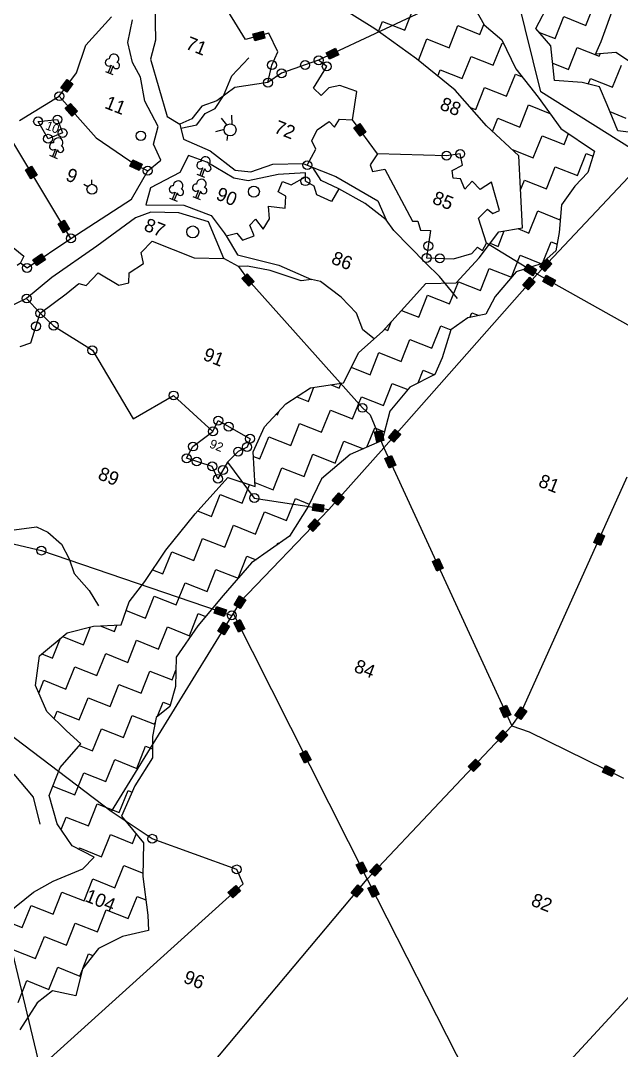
# Model space of a CAD drawing. Header units: metres. Extents: x 314619 to 317984, y 1901318 to 1905653.
# Drawn here: x 315571 to 316425, y 1902082 to 1903546 of the extents above; entities that cross this region are included whole.
import ezdxf

# ---------------------------------------------------------------- set-up
doc = ezdxf.new("R2010")
doc.units = ezdxf.units.M
doc.header["$MEASUREMENT"] = 0
for name, color, linetype in [('LINE_WATER', 4, 'Continuous'), ('POLY_HATCH', 12, 'Continuous'), ('POLY_PARCEL', 6, 'Continuous'), ('POLY_WATER', 4, 'Continuous'), ('SYM_WELL', 1, 'Continuous'), ('TEXT_MAPOUT', 7, 'Continuous'), ('TEXT_PARCEL', 7, 'Continuous'), ('V_BOUND_LINE', 7, 'Continuous')]:
    doc.layers.add(name, color=color, linetype=linetype)
doc.styles.get("Standard").update_dxf_attribs({"font": 'arial.ttf'})
doc.styles.add('TEXT_MAP', font='')
doc.styles.get('TEXT_MAP').set_extended_font_data('Kruti Dev 050')

msp = doc.modelspace()

# ---------------------------------------------------------------- hatches: boundary and pattern name
for points in [[(315918.6, 1903521.4), (315915.9, 1903531.3), (315901.6, 1903527.4), (315904.3, 1903517.5)], [(316023.5, 1903497.6), (316019.1, 1903506.9), (316005.7, 1903500.6), (316010.1, 1903491.3)], [(315628.7, 1903450.6), (315636.9, 1903444.6), (315645.7, 1903456.5), (315637.4, 1903462.6)], [(315644.4, 1903410.6), (315652.1, 1903417.4), (315642.3, 1903428.5), (315634.6, 1903421.7)], [(316053.8, 1903381.8), (316062, 1903387.8), (316053.3, 1903399.8), (316045, 1903393.7)], [(315739.9, 1903332.9), (315744.3, 1903342.2), (315730.9, 1903348.5), (315726.5, 1903339.3)], [(315585.9, 1903321.2), (315594.7, 1903326.5), (315587, 1903339.2), (315578.2, 1903334)], [(315632.1, 1903244.3), (315640.9, 1903249.6), (315633.3, 1903262.3), (315624.5, 1903257.1)], [(315606.6, 1903206), (315600.9, 1903214.6), (315588.6, 1903206.3), (315594.3, 1903197.8)], [(316299.3, 1903183.5), (316304.7, 1903192.2), (316292, 1903199.9), (316286.7, 1903191.2)], [(316308.9, 1903196.5), (316316.4, 1903189.5), (316326.5, 1903200.3), (316319, 1903207.3)], [(315895.5, 1903168.5), (315903.2, 1903175.2), (315893.4, 1903186.4), (315885.7, 1903179.6)], [(316326.4, 1903168.1), (316331.4, 1903177), (316318.5, 1903184.3), (316313.5, 1903175.3)], [(316302.7, 1903174.4), (316295, 1903181.2), (316285.2, 1903170.1), (316292.9, 1903163.3)], [(316094, 1902953.5), (316101.7, 1902946.7), (316111.5, 1902957.8), (316103.8, 1902964.6)], [(316077.4, 1902946.9), (316087.5, 1902949.1), (316084.2, 1902963.6), (316074.2, 1902961.3)], [(316095.3, 1902910), (316104.6, 1902914.3), (316098.4, 1902927.8), (316089.1, 1902923.5)], [(316013.9, 1902863.8), (316021.6, 1902857), (316031.4, 1902868), (316023.8, 1902874.9)], [(316000.7, 1902847.4), (316002.2, 1902857.5), (315987.6, 1902859.8), (315986, 1902849.6)], [(315997, 1902830.7), (315989.6, 1902837.8), (315979.4, 1902827.1), (315986.8, 1902820)], [(316386, 1902804.3), (316395.4, 1902800.1), (316401.4, 1902813.6), (316392.1, 1902817.8)], [(316162.7, 1902763.4), (316172, 1902767.7), (316165.8, 1902781.2), (316156.5, 1902776.9)], [(315874.8, 1902715.5), (315883.5, 1902710.2), (315891.3, 1902722.8), (315882.6, 1902728.2)], [(315860.5, 1902698.8), (315863.8, 1902708.5), (315849.8, 1902713.2), (315846.5, 1902703.5)], [(315868.2, 1902685.3), (315859.5, 1902690.7), (315851.7, 1902678.1), (315860.4, 1902672.7)], [(315881, 1902676.6), (315890.1, 1902681.2), (315883.4, 1902694.5), (315874.3, 1902689.9)], [(316258.6, 1902554.9), (316267.9, 1902559.2), (316261.7, 1902572.7), (316252.4, 1902568.4)], [(316273.8, 1902558.3), (316282.1, 1902552.3), (316290.8, 1902564.4), (316282.4, 1902570.4)], [(316264, 1902530.3), (316256.6, 1902537.4), (316246.4, 1902526.6), (316253.9, 1902519.5)], [(315975, 1902490.5), (315984.1, 1902495.2), (315977.4, 1902508.4), (315968.3, 1902503.8)], [(316207.6, 1902485.4), (316215, 1902478.3), (316225.2, 1902489.1), (316217.7, 1902496.2)], [(316411.6, 1902471.2), (316416, 1902480.5), (316402.6, 1902486.8), (316398.2, 1902477.5)], [(316054.8, 1902332.4), (316064, 1902337), (316057.3, 1902350.2), (316048.2, 1902345.6)], [(316067.2, 1902336.5), (316074.7, 1902329.5), (316084.9, 1902340.2), (316077.4, 1902347.3)], [(315883.9, 1902308.6), (315877, 1902316.2), (315866, 1902306.3), (315872.9, 1902298.7)], [(316058.4, 1902310.9), (316050.5, 1902317.5), (316041, 1902306.2), (316048.9, 1902299.6)], [(316074.1, 1902317.1), (316064.9, 1902312.5), (316071.6, 1902299.3), (316080.8, 1902303.9)]]:
    msp.add_hatch(color=256).paths.add_polyline_path(points)

# ---------------------------------------------------------------- linework, layer by layer
for p, q in [((315901.6, 1903527.4), (315915.9, 1903531.3)), ((315904.3, 1903517.5), (315901.6, 1903527.4)), ((315918.6, 1903521.4), (315904.3, 1903517.5)), ((315915.9, 1903531.3), (315918.6, 1903521.4)), ((316005.7, 1903500.6), (316019.1, 1903506.9)), ((316019.1, 1903506.9), (316023.5, 1903497.6)), ((316010.1, 1903491.3), (316005.7, 1903500.6)), ((316023.5, 1903497.6), (316010.1, 1903491.3)), ((315700, 1903482.8), (315695.8, 1903472.3)), ((315702.8, 1903481.7), (315698.6, 1903471.1)), ((315628.7, 1903450.6), (315637.4, 1903462.6)), ((315637.4, 1903462.6), (315645.7, 1903456.5)), ((315691.8, 1903473.8), (315702.5, 1903469.6)), ((315636.9, 1903444.6), (315628.7, 1903450.6)), ((315645.7, 1903456.5), (315636.9, 1903444.6)), ((315634.6, 1903421.7), (315642.3, 1903428.5)), ((315644.4, 1903410.6), (315634.6, 1903421.7)), ((315642.3, 1903428.5), (315652.1, 1903417.4)), ((315652.1, 1903417.4), (315644.4, 1903410.6)), ((316045, 1903393.7), (316053.3, 1903399.8)), ((316053.8, 1903381.8), (316045, 1903393.7)), ((316053.3, 1903399.8), (316062, 1903387.8)), ((316062, 1903387.8), (316053.8, 1903381.8)), ((315620.7, 1903363.6), (315616.5, 1903353.1)), ((315623.5, 1903362.5), (315619.3, 1903352)), ((315612.5, 1903354.7), (315623.3, 1903350.4)), ((315726.5, 1903339.3), (315730.9, 1903348.5)), ((315730.9, 1903348.5), (315744.3, 1903342.2)), ((315578.2, 1903334), (315587, 1903339.2)), ((315585.9, 1903321.2), (315578.2, 1903334)), ((315587, 1903339.2), (315594.7, 1903326.5)), ((315739.9, 1903332.9), (315726.5, 1903339.3)), ((315744.3, 1903342.2), (315739.9, 1903332.9)), ((315830, 1903336.7), (315825.9, 1903326.2)), ((315832.9, 1903335.6), (315828.7, 1903325.1)), ((315594.7, 1903326.5), (315585.9, 1903321.2)), ((315672, 1903319.9), (315672.3, 1903313.4)), ((315821.9, 1903327.8), (315832.6, 1903323.5)), ((315661.3, 1903313.6), (315666.7, 1903310.2)), ((315791, 1903302.5), (315786.8, 1903292)), ((315793.8, 1903301.5), (315789.6, 1903290.9)), ((315824, 1903304.9), (315819.8, 1903294.4)), ((315826.8, 1903303.8), (315822.6, 1903293.3)), ((315782.9, 1903293.6), (315793.6, 1903289.3)), ((315815.9, 1903295.9), (315826.6, 1903291.7)), ((315624.5, 1903257.1), (315633.3, 1903262.3)), ((315633.3, 1903262.3), (315640.9, 1903249.6)), ((315632.1, 1903244.3), (315624.5, 1903257.1)), ((315640.9, 1903249.6), (315632.1, 1903244.3)), ((315588.6, 1903206.3), (315600.9, 1903214.6)), ((315600.9, 1903214.6), (315606.6, 1903206)), ((315594.3, 1903197.8), (315588.6, 1903206.3)), ((315606.6, 1903206), (315594.3, 1903197.8)), ((316286.7, 1903191.2), (316292, 1903199.9)), ((316292, 1903199.9), (316304.7, 1903192.2)), ((316308.9, 1903196.5), (316319, 1903207.3)), ((316326.5, 1903200.3), (316316.4, 1903189.5)), ((316319, 1903207.3), (316326.5, 1903200.3)), ((315885.7, 1903179.6), (315893.4, 1903186.4)), ((315893.4, 1903186.4), (315903.2, 1903175.2)), ((316299.3, 1903183.5), (316286.7, 1903191.2)), ((316304.7, 1903192.2), (316299.3, 1903183.5)), ((316316.4, 1903189.5), (316308.9, 1903196.5)), ((316313.5, 1903175.3), (316318.5, 1903184.3)), ((316318.5, 1903184.3), (316331.4, 1903177)), ((315895.5, 1903168.5), (315885.7, 1903179.6)), ((315903.2, 1903175.2), (315895.5, 1903168.5)), ((316285.2, 1903170.1), (316295, 1903181.2)), ((316292.9, 1903163.3), (316285.2, 1903170.1)), ((316302.7, 1903174.4), (316292.9, 1903163.3)), ((316295, 1903181.2), (316302.7, 1903174.4)), ((316326.4, 1903168.1), (316313.5, 1903175.3)), ((316331.4, 1903177), (316326.4, 1903168.1)), ((316094, 1902953.5), (316103.8, 1902964.6)), ((316103.8, 1902964.6), (316111.5, 1902957.8)), ((316074.2, 1902961.3), (316084.2, 1902963.6)), ((316077.4, 1902946.9), (316074.2, 1902961.3)), ((316084.2, 1902963.6), (316087.5, 1902949.1)), ((316101.7, 1902946.7), (316094, 1902953.5)), ((316111.5, 1902957.8), (316101.7, 1902946.7)), ((316087.5, 1902949.1), (316077.4, 1902946.9)), ((316089.1, 1902923.5), (316098.4, 1902927.8)), ((316095.3, 1902910), (316089.1, 1902923.5)), ((316098.4, 1902927.8), (316104.6, 1902914.3)), ((316104.6, 1902914.3), (316095.3, 1902910)), ((316013.9, 1902863.8), (316023.8, 1902874.9)), ((316021.6, 1902857), (316013.9, 1902863.8)), ((316031.4, 1902868), (316021.6, 1902857)), ((316023.8, 1902874.9), (316031.4, 1902868)), ((315986, 1902849.6), (315987.6, 1902859.8)), ((316000.7, 1902847.4), (315986, 1902849.6)), ((315987.6, 1902859.8), (316002.2, 1902857.5)), ((316002.2, 1902857.5), (316000.7, 1902847.4)), ((315979.4, 1902827.1), (315989.6, 1902837.8)), ((315989.6, 1902837.8), (315997, 1902830.7)), ((315986.8, 1902820), (315979.4, 1902827.1)), ((315997, 1902830.7), (315986.8, 1902820)), ((316386, 1902804.3), (316392.1, 1902817.8)), ((316395.4, 1902800.1), (316386, 1902804.3)), ((316392.1, 1902817.8), (316401.4, 1902813.6)), ((316401.4, 1902813.6), (316395.4, 1902800.1)), ((316156.5, 1902776.9), (316165.8, 1902781.2)), ((316162.7, 1902763.4), (316156.5, 1902776.9)), ((316165.8, 1902781.2), (316172, 1902767.7)), ((316172, 1902767.7), (316162.7, 1902763.4)), ((315874.8, 1902715.5), (315882.6, 1902728.2)), ((315882.6, 1902728.2), (315891.3, 1902722.8)), ((315891.3, 1902722.8), (315883.5, 1902710.2)), ((315846.5, 1902703.5), (315849.8, 1902713.2)), ((315860.5, 1902698.8), (315846.5, 1902703.5)), ((315849.8, 1902713.2), (315863.8, 1902708.5)), ((315863.8, 1902708.5), (315860.5, 1902698.8)), ((315883.5, 1902710.2), (315874.8, 1902715.5)), ((315851.7, 1902678.1), (315859.5, 1902690.7)), ((315859.5, 1902690.7), (315868.2, 1902685.3)), ((315874.3, 1902689.9), (315883.4, 1902694.5)), ((315881, 1902676.6), (315874.3, 1902689.9)), ((315883.4, 1902694.5), (315890.1, 1902681.2)), ((315860.4, 1902672.7), (315851.7, 1902678.1)), ((315868.2, 1902685.3), (315860.4, 1902672.7)), ((315890.1, 1902681.2), (315881, 1902676.6)), ((316252.4, 1902568.4), (316261.7, 1902572.7)), ((316261.7, 1902572.7), (316267.9, 1902559.2)), ((316273.8, 1902558.3), (316282.4, 1902570.4)), ((316282.4, 1902570.4), (316290.8, 1902564.4)), ((316258.6, 1902554.9), (316252.4, 1902568.4)), ((316267.9, 1902559.2), (316258.6, 1902554.9)), ((316282.1, 1902552.3), (316273.8, 1902558.3)), ((316290.8, 1902564.4), (316282.1, 1902552.3)), ((316246.4, 1902526.6), (316256.6, 1902537.4)), ((316253.9, 1902519.5), (316246.4, 1902526.6)), ((316264, 1902530.3), (316253.9, 1902519.5)), ((316256.6, 1902537.4), (316264, 1902530.3)), ((315968.3, 1902503.8), (315977.4, 1902508.4)), ((315975, 1902490.5), (315968.3, 1902503.8)), ((315977.4, 1902508.4), (315984.1, 1902495.2)), ((316207.6, 1902485.4), (316217.7, 1902496.2)), ((316217.7, 1902496.2), (316225.2, 1902489.1)), ((315984.1, 1902495.2), (315975, 1902490.5)), ((316215, 1902478.3), (316207.6, 1902485.4)), ((316225.2, 1902489.1), (316215, 1902478.3)), ((316398.2, 1902477.5), (316402.6, 1902486.8)), ((316402.6, 1902486.8), (316416, 1902480.5)), ((316411.6, 1902471.2), (316398.2, 1902477.5)), ((316416, 1902480.5), (316411.6, 1902471.2)), ((316048.2, 1902345.6), (316057.3, 1902350.2)), ((316057.3, 1902350.2), (316064, 1902337)), ((316054.8, 1902332.4), (316048.2, 1902345.6)), ((316064, 1902337), (316054.8, 1902332.4)), ((316067.2, 1902336.5), (316077.4, 1902347.3)), ((316074.7, 1902329.5), (316067.2, 1902336.5)), ((316084.9, 1902340.2), (316074.7, 1902329.5)), ((316077.4, 1902347.3), (316084.9, 1902340.2)), ((315866, 1902306.3), (315877, 1902316.2)), ((315872.9, 1902298.7), (315866, 1902306.3)), ((315883.9, 1902308.6), (315872.9, 1902298.7)), ((315877, 1902316.2), (315883.9, 1902308.6)), ((316041, 1902306.2), (316050.5, 1902317.5)), ((316048.9, 1902299.6), (316041, 1902306.2)), ((316058.4, 1902310.9), (316048.9, 1902299.6)), ((316050.5, 1902317.5), (316058.4, 1902310.9)), ((316064.9, 1902312.5), (316074.1, 1902317.1)), ((316071.6, 1902299.3), (316064.9, 1902312.5)), ((316074.1, 1902317.1), (316080.8, 1902303.9)), ((316080.8, 1902303.9), (316071.6, 1902299.3))]:
    msp.add_line(p, q)
for centre, radius in [((315994.9, 1903489.8), 6.35), ((315928.6, 1903483), 6.35), ((315942.2, 1903471.3), 6.35), ((315975.7, 1903483.1), 6.35), ((316006.5, 1903481.1), 6.35), ((315922.9, 1903458.1), 6.35), ((315626.3, 1903438.8), 6.35), ((315596.2, 1903402.9), 6.35), ((315623.7, 1903405.6), 6.35), ((315630.9, 1903386.5), 6.35), ((315742.2, 1903382.5), 6.75), ((315610.4, 1903378.2), 6.35), ((316176.7, 1903354.1), 6.35), ((316196.1, 1903356.8), 6.35), ((315978.8, 1903340.7), 6.35), ((315752, 1903332.8), 6.35), ((315976.1, 1903317.9), 6.35), ((315672.7, 1903306.4), 7.05), ((315902.8, 1903303.1), 7.82), ((315642.8, 1903236.5), 6.35), ((315816, 1903245.8), 8.41), ((316150.7, 1903225.8), 6.35), ((316148.3, 1903208.8), 6.35), ((316167.2, 1903208.3), 6.35), ((315580.4, 1903194.6), 6.35), ((315579.9, 1903151.1), 6.35), ((315599.2, 1903130), 6.35), ((315593.3, 1903111.6), 6.35), ((315618.2, 1903112.4), 6.35), ((315673.3, 1903077.4), 6.35), ((315788.7, 1903013.2), 6.35), ((316057.2, 1902995.6), 6.35), ((315852.2, 1902977.4), 6.35), ((315844.7, 1902962.1), 6.35), ((315867.1, 1902968.9), 6.35), ((315897.5, 1902951.7), 6.35), ((315816.3, 1902940.6), 6.35), ((315880.5, 1902933.4), 6.35), ((315893.2, 1902939.9), 6.35), ((315807.3, 1902923.9), 6.35), ((315821.7, 1902919.3), 6.35), ((315843.7, 1902912.3), 6.35), ((315858.9, 1902907.2), 6.35), ((315851.7, 1902894.7), 6.35), ((315903.5, 1902867.4), 6.35), ((315600.9, 1902792.7), 6.35), ((315871.5, 1902700.4), 6.35), ((315758.4, 1902382.8), 6.35), ((315878.5, 1902339.2), 6.35)]:
    msp.add_circle(centre, radius)
for centre, radius, start, end in [((315696.7, 1903486.6), 5.09, 84.8138, 310.345), ((315704, 1903491.8), 6.87, 313.8943, 180.4115), ((315707.3, 1903482.5), 4.59, 189.612, 71.3982), ((315624.7, 1903372.6), 6.87, 313.8943, 180.4115), ((315617.4, 1903367.5), 5.09, 84.8138, 310.345), ((315628, 1903363.3), 4.59, 189.612, 71.3982), ((315826.8, 1903340.6), 5.09, 84.8138, 310.345), ((315834.1, 1903345.7), 6.87, 313.8943, 180.4115), ((315837.4, 1903336.4), 4.59, 189.612, 71.3982), ((315795.1, 1903311.5), 6.87, 313.8943, 180.4115), ((315828.1, 1903313.9), 6.87, 313.8943, 180.4115), ((315787.7, 1903306.4), 5.09, 84.8138, 310.345), ((315798.4, 1903302.2), 4.59, 189.612, 71.3982), ((315820.7, 1903308.8), 5.09, 84.8138, 310.345), ((315831.4, 1903304.6), 4.59, 189.612, 71.3982)]:
    msp.add_arc(centre, radius, start, end)
at = {"layer": 'LINE_WATER'}
for p, q in [((315871.7, 1903467.5), (315895.8, 1903493.4)), ((315859.9, 1903439.2), (315871.7, 1903467.5)), ((315848, 1903421.5), (315859.9, 1903439.2)), ((315833.6, 1903414.3), (315848, 1903421.5)), ((315821.7, 1903398), (315833.6, 1903414.3)), ((315798.8, 1903393.4), (315821.7, 1903398)), ((315998.3, 1903318.8), (315986.8, 1903337.5)), ((316023.7, 1903306.8), (315998.3, 1903318.8)), ((316102, 1903247.7), (316090.9, 1903263)), ((316147.3, 1903201.5), (316102, 1903247.7)), ((316166.5, 1903182.4), (316147.3, 1903201.5)), ((315997.7, 1903175.3), (315984.6, 1903178.2)), ((316026.8, 1903152.9), (315997.7, 1903175.3)), ((316192.2, 1903151.3), (316166.5, 1903182.4)), ((316048.8, 1903130.2), (316026.8, 1903152.9)), ((316057.6, 1903106.3), (316048.8, 1903130.2)), ((316073.9, 1903093.7), (316057.6, 1903106.3)), ((315555, 1902821), (315593.8, 1902826.3)), ((315593.8, 1902826.3), (315609.9, 1902818.6)), ((315609.9, 1902818.6), (315629.5, 1902801.7)), ((315629.5, 1902801.7), (315640.4, 1902780.7)), ((315640.4, 1902780.7), (315647.5, 1902760.2)), ((315647.5, 1902760.2), (315668.8, 1902736.1)), ((315668.8, 1902736.1), (315681.8, 1902714.1))]:
    msp.add_line(p, q, dxfattribs=at)
at = {"layer": 'LINE_WATER', "ltscale": 10}
for p, q in [((315561.8, 1902474.9), (315589.1, 1902442)), ((315589.1, 1902442), (315598.5, 1902403.7))]:
    msp.add_line(p, q, dxfattribs=at)
at = {"layer": 'POLY_HATCH'}
for p, q in [((316074.9, 1903534.6), (316013.2, 1903573.1)), ((316211.8, 1903573), (316230, 1903540.3)), ((316303.7, 1903535.2), (316322.8, 1903572.1)), ((316415.5, 1903569.6), (316396.1, 1903516.3)), ((316230, 1903540.3), (316255.2, 1903518.9)), ((316133.8, 1903492.1), (316074.9, 1903534.6)), ((316325, 1903510.2), (316303.7, 1903535.2)), ((316255.2, 1903518.9), (316275.2, 1903477.9)), ((316330.3, 1903461.1), (316325, 1903510.2)), ((316396.1, 1903516.3), (316388.6, 1903498.9)), ((316189.1, 1903447.2), (316133.8, 1903492.1)), ((316388.6, 1903498.9), (316417.1, 1903501.6)), ((316417.1, 1903501.6), (316446.9, 1903482.1)), ((316275.2, 1903477.9), (316306.8, 1903437.3)), ((316369.3, 1903458.3), (316330.3, 1903461.1)), ((316394.2, 1903452.2), (316369.3, 1903458.3)), ((316404.9, 1903426.3), (316394.2, 1903452.2)), ((316233.3, 1903396.6), (316189.1, 1903447.2)), ((316306.8, 1903437.3), (316339.3, 1903392.6)), ((316420.3, 1903389.7), (316404.9, 1903426.3)), ((316279.5, 1903354.1), (316233.3, 1903396.6)), ((316339.3, 1903392.6), (316387.2, 1903360.8)), ((316435.4, 1903387.5), (316420.3, 1903389.7)), ((316387.2, 1903360.8), (316377.6, 1903330.3)), ((316281.9, 1903307.3), (316279.5, 1903354.1)), ((316377.6, 1903330.3), (316359.1, 1903311)), ((316284.6, 1903251.6), (316281.9, 1903307.3)), ((316359.1, 1903311), (316340.2, 1903284.2)), ((316340.2, 1903284.2), (316336.6, 1903244.9)), ((316222.9, 1903208.7), (316251.1, 1903245.8)), ((316251.1, 1903245.8), (316284.6, 1903251.6)), ((316336.6, 1903244.9), (316332, 1903218.7)), ((316332, 1903218.7), (316311.3, 1903200.3)), ((316190.4, 1903173.3), (316222.9, 1903208.7)), ((316311.3, 1903200.3), (316275.6, 1903189)), ((316275.6, 1903189), (316245.7, 1903153.8)), ((316121.3, 1903143.5), (316147.4, 1903172.5)), ((316147.4, 1903172.5), (316190.4, 1903173.3)), ((316085.9, 1903104.2), (316121.3, 1903143.5)), ((316245.7, 1903153.8), (316232.5, 1903128.6)), ((316232.5, 1903128.6), (316206.9, 1903123.5)), ((316206.9, 1903123.5), (316182.9, 1903106.3)), ((316051.8, 1903074.5), (316085.9, 1903104.2)), ((316182.9, 1903106.3), (316170.3, 1903066.8)), ((316030, 1903031), (316051.8, 1903074.5)), ((316170.3, 1903066.8), (316160.2, 1903042.8)), ((316160.2, 1903042.8), (316124.5, 1903025.2)), ((315948.2, 1903001.2), (315983.4, 1903024.1)), ((315983.4, 1903024.1), (316030, 1903031)), ((316124.5, 1903025.2), (316096.2, 1902990.7)), ((315918, 1902968.7), (315948.2, 1903001.2)), ((316096.2, 1902990.7), (316085.4, 1902949.2)), ((315902, 1902933.1), (315918, 1902968.7)), ((316085.4, 1902949.2), (316039.9, 1902929.1)), ((315904.6, 1902883.7), (315902, 1902933.1)), ((316039.9, 1902929.1), (315998.8, 1902894.6)), ((315819.3, 1902845.1), (315865.8, 1902896.6)), ((315865.8, 1902896.6), (315904.6, 1902883.7)), ((315998.8, 1902894.6), (315979.9, 1902855.1)), ((315979.9, 1902855.1), (315953.7, 1902813.3)), ((315777.6, 1902793.1), (315819.3, 1902845.1)), ((315953.7, 1902813.3), (315899.6, 1902775)), ((315747.9, 1902748.9), (315777.6, 1902793.1)), ((315899.6, 1902775), (315859, 1902728.9)), ((315725.4, 1902719.6), (315747.9, 1902748.9)), ((315714.4, 1902687.1), (315725.4, 1902719.6)), ((315859, 1902728.9), (315823.4, 1902685.8)), ((315674.8, 1902685.1), (315714.4, 1902687.1)), ((315598.2, 1902643), (315637.3, 1902675.8)), ((315637.3, 1902675.8), (315674.8, 1902685.1)), ((315823.4, 1902685.8), (315792.2, 1902641)), ((315592.3, 1902600.9), (315598.2, 1902643)), ((315792.2, 1902641), (315791.6, 1902599.3)), ((315608.7, 1902563.8), (315592.3, 1902600.9)), ((315791.6, 1902599.3), (315783.4, 1902570.7)), ((315783.4, 1902570.7), (315764, 1902555.5)), ((315636.6, 1902536.2), (315608.7, 1902563.8)), ((315764, 1902555.5), (315758.9, 1902528.3)), ((315656.8, 1902518), (315636.6, 1902536.2)), ((315758.9, 1902528.3), (315758.9, 1902497.8)), ((315627.3, 1902484), (315656.8, 1902518)), ((315758.9, 1902497.8), (315733.6, 1902458.2)), ((315612.1, 1902444.2), (315627.3, 1902484)), ((315733.6, 1902458.2), (315714.5, 1902415)), ((315623.5, 1902404), (315612.1, 1902444.2)), ((315714.5, 1902415), (315745.9, 1902377)), ((315644.8, 1902372.7), (315623.5, 1902404)), ((315676, 1902356.5), (315644.8, 1902372.7)), ((315745.9, 1902377), (315745.2, 1902329)), ((315659.9, 1902340), (315676, 1902356.5)), ((315617.8, 1902322.4), (315659.9, 1902340)), ((315589.4, 1902307), (315617.8, 1902322.4)), ((315745.2, 1902329), (315752.1, 1902274.1)), ((315552.7, 1902277.1), (315589.4, 1902307)), ((315752.1, 1902274.1), (315752.9, 1902252.2)), ((315752.9, 1902252.2), (315715.9, 1902244)), ((315715.9, 1902244), (315681.8, 1902227)), ((315681.8, 1902227), (315659.3, 1902197.8)), ((315659.3, 1902197.8), (315649.9, 1902159.6)), ((315616.4, 1902166.5), (315595, 1902149.6)), ((315649.9, 1902159.6), (315616.4, 1902166.5)), ((315595, 1902149.6), (315570.1, 1902111.1))]:
    msp.add_line(p, q, dxfattribs=at)
at = {"layer": 'POLY_HATCH', "linetype": 'Continuous'}
for p, q in [((316374.8, 1903539.5), (316387.3, 1903570.9)), ((316117.4, 1903532.7), (316129.8, 1903564.1)), ((316330.9, 1903520.6), (316343.4, 1903552)), ((316343.4, 1903552), (316374.8, 1903539.5)), ((316080.2, 1903530.8), (316085.9, 1903545.2)), ((316085.9, 1903545.2), (316117.4, 1903532.7)), ((316180.2, 1903507.7), (316192.7, 1903539.1)), ((316192.7, 1903539.1), (316224.1, 1903526.6)), ((316224.1, 1903526.6), (316229.8, 1903540.8)), ((316308.6, 1903529.4), (316330.9, 1903520.6)), ((316136.7, 1903489.7), (316148.8, 1903520.2)), ((316148.8, 1903520.2), (316180.2, 1903507.7)), ((316243.1, 1903482.7), (316255.6, 1903514.1)), ((316255.6, 1903514.1), (316258, 1903513.2)), ((316349.9, 1903476.6), (316362.4, 1903508.1)), ((316362.4, 1903508.1), (316393.8, 1903495.6)), ((316199.1, 1903463.8), (316211.6, 1903495.2)), ((316211.6, 1903495.2), (316243.1, 1903482.7)), ((316393.8, 1903495.6), (316395.4, 1903499.5)), ((316327.6, 1903485.5), (316349.9, 1903476.6)), ((316412.7, 1903451.7), (316425.2, 1903483.1)), ((316164.2, 1903467.4), (316167.7, 1903476.3)), ((316167.7, 1903476.3), (316199.1, 1903463.8)), ((316262, 1903438.8), (316274.5, 1903470.2)), ((316274.5, 1903470.2), (316284.2, 1903466.4)), ((316378.1, 1903456.1), (316381.3, 1903464.1)), ((316381.3, 1903464.1), (316412.7, 1903451.7)), ((316218.1, 1903419.8), (316230.6, 1903451.3)), ((316230.6, 1903451.3), (316262, 1903438.8)), ((316210.3, 1903422.9), (316218.1, 1903419.8)), ((316280.9, 1903394.8), (316293.4, 1903426.3)), ((316293.4, 1903426.3), (316323.5, 1903414.3)), ((316242, 1903388.5), (316249.5, 1903407.3)), ((316249.5, 1903407.3), (316280.9, 1903394.8)), ((316408.9, 1903416.8), (316431.7, 1903407.7)), ((316299.9, 1903350.9), (316312.4, 1903382.4)), ((316312.4, 1903382.4), (316343.8, 1903369.9)), ((316343.8, 1903369.9), (316350, 1903385.5)), ((316270, 1903362.8), (316299.9, 1903350.9)), ((316362.7, 1903325.9), (316375.2, 1903357.4)), ((316375.2, 1903357.4), (316384.9, 1903353.5)), ((316318.8, 1903307), (316331.3, 1903338.4)), ((316331.3, 1903338.4), (316362.7, 1903325.9)), ((316282, 1903305.8), (316287.4, 1903319.5)), ((316287.4, 1903319.5), (316318.8, 1903307)), ((316293.8, 1903244.1), (316306.3, 1903275.6)), ((316306.3, 1903275.6), (316337.8, 1903263.1)), ((316337.8, 1903263.1), (316338.4, 1903264.8)), ((316249.9, 1903225.2), (316258.6, 1903247.1)), ((316278, 1903250.4), (316293.8, 1903244.1)), ((316238.8, 1903229.6), (316249.9, 1903225.2)), ((316313.6, 1903202.3), (316325.3, 1903231.6)), ((316325.3, 1903231.6), (316333.7, 1903228.3)), ((316268.8, 1903181.3), (316281.3, 1903212.7)), ((316281.3, 1903212.7), (316311.7, 1903200.6)), ((316224.9, 1903162.3), (316237.4, 1903193.8)), ((316237.4, 1903193.8), (316268.8, 1903181.3)), ((316181, 1903143.4), (316193.5, 1903174.8)), ((316193.5, 1903174.8), (316224.9, 1903162.3)), ((316137.1, 1903124.5), (316149.6, 1903155.9)), ((316149.6, 1903155.9), (316181, 1903143.4)), ((316112.8, 1903134.1), (316137.1, 1903124.5)), ((316209.7, 1903124), (316212.4, 1903130.9)), ((316212.4, 1903130.9), (316223.1, 1903126.7)), ((316093.1, 1903105.5), (316097.9, 1903117.6)), ((316156, 1903080.5), (316168.5, 1903112)), ((316168.5, 1903112), (316182.9, 1903106.3)), ((316088.7, 1903107.3), (316093.1, 1903105.5)), ((316112.1, 1903061.6), (316124.6, 1903093)), ((316124.6, 1903093), (316156, 1903080.5)), ((316068.2, 1903042.7), (316080.6, 1903074.1)), ((316080.6, 1903074.1), (316112.1, 1903061.6)), ((316041.2, 1903053.4), (316068.2, 1903042.7)), ((316136.3, 1903031), (316143.5, 1903049.1)), ((316143.5, 1903049.1), (316159.8, 1903042.6)), ((315980.3, 1903004.8), (315988.3, 1903024.8)), ((316012.5, 1903028.4), (316024.2, 1903023.7)), ((316024.2, 1903023.7), (316026.9, 1903030.5)), ((316087.1, 1902998.8), (316099.6, 1903030.2)), ((316099.6, 1903030.2), (316121.5, 1903021.5)), ((315963.8, 1903011.4), (315980.3, 1903004.8)), ((316043.2, 1902979.8), (316055.7, 1903011.2)), ((316055.7, 1903011.2), (316087.1, 1902998.8)), ((315934.6, 1902986.6), (315936.4, 1902985.9)), ((315936.4, 1902985.9), (315938.2, 1902990.4)), ((315999.2, 1902960.9), (316011.7, 1902992.3)), ((316011.7, 1902992.3), (316043.2, 1902979.8)), ((315955.3, 1902941.9), (315967.8, 1902973.4)), ((315967.8, 1902973.4), (315999.2, 1902960.9)), ((316063.6, 1902939.6), (316074.6, 1902967.3)), ((316074.6, 1902967.3), (316088.7, 1902961.7)), ((315911.4, 1902923), (315923.9, 1902954.4)), ((315923.9, 1902954.4), (315955.3, 1902941.9)), ((316018.2, 1902917), (316030.7, 1902948.4)), ((316030.7, 1902948.4), (316058.5, 1902937.3)), ((315902.3, 1902926.6), (315911.4, 1902923)), ((315974.3, 1902898), (315986.7, 1902929.5)), ((315986.7, 1902929.5), (316018.2, 1902917)), ((315930.3, 1902879.1), (315942.8, 1902910.5)), ((315942.8, 1902910.5), (315974.3, 1902898)), ((315886.4, 1902860.2), (315896.8, 1902886.3)), ((315904.3, 1902889.4), (315930.3, 1902879.1)), ((315842.5, 1902841.2), (315855, 1902872.6)), ((315855, 1902872.6), (315886.4, 1902860.2)), ((315949.3, 1902835.2), (315961.8, 1902866.6)), ((315961.8, 1902866.6), (315981.6, 1902858.7)), ((315822.8, 1902849), (315842.5, 1902841.2)), ((315905.3, 1902816.2), (315917.8, 1902847.7)), ((315917.8, 1902847.7), (315949.3, 1902835.2)), ((315861.4, 1902797.3), (315873.9, 1902828.7)), ((315873.9, 1902828.7), (315905.3, 1902816.2)), ((315817.5, 1902778.4), (315830, 1902809.8)), ((315830, 1902809.8), (315861.4, 1902797.3)), ((315935.4, 1902800.4), (315936.8, 1902803.7)), ((315936.8, 1902803.7), (315938.9, 1902802.9)), ((315773.6, 1902759.4), (315786.1, 1902790.8)), ((315786.1, 1902790.8), (315817.5, 1902778.4)), ((315880.4, 1902753.4), (315892.8, 1902784.8)), ((315892.8, 1902784.8), (315906, 1902779.6)), ((315758.9, 1902765.3), (315773.6, 1902759.4)), ((315836.4, 1902734.4), (315848.9, 1902765.9)), ((315848.9, 1902765.9), (315880.4, 1902753.4)), ((315792.5, 1902715.5), (315805, 1902746.9)), ((315805, 1902746.9), (315836.4, 1902734.4)), ((315748.6, 1902696.6), (315761.1, 1902728)), ((315761.1, 1902728), (315792.5, 1902715.5)), ((315721.3, 1902707.4), (315748.6, 1902696.6)), ((315811.4, 1902671.6), (315823.9, 1902703)), ((315823.9, 1902703), (315834.2, 1902698.9)), ((315704.7, 1902677.6), (315708.3, 1902686.8)), ((315660.7, 1902658.7), (315670.8, 1902684.1)), ((315684.6, 1902685.6), (315704.7, 1902677.6)), ((315767.5, 1902652.6), (315780, 1902684.1)), ((315780, 1902684.1), (315811.4, 1902671.6)), ((315616.8, 1902639.8), (315628, 1902668)), ((315631, 1902670.5), (315660.7, 1902658.7)), ((315723.6, 1902633.7), (315736.1, 1902665.1)), ((315736.1, 1902665.1), (315767.5, 1902652.6)), ((315601.5, 1902645.8), (315616.8, 1902639.8)), ((315679.7, 1902614.8), (315692.2, 1902646.2)), ((315692.2, 1902646.2), (315723.6, 1902633.7)), ((315635.7, 1902595.8), (315648.2, 1902627.3)), ((315648.2, 1902627.3), (315679.7, 1902614.8)), ((315742.5, 1902589.8), (315755, 1902621.2)), ((315755, 1902621.2), (315786.5, 1902608.7)), ((315786.5, 1902608.7), (315791.9, 1902622.5)), ((315597.1, 1902590.1), (315604.3, 1902608.3)), ((315604.3, 1902608.3), (315635.7, 1902595.8)), ((315698.6, 1902570.8), (315711.1, 1902602.3)), ((315711.1, 1902602.3), (315742.5, 1902589.8)), ((315654.7, 1902551.9), (315667.2, 1902583.3)), ((315667.2, 1902583.3), (315698.6, 1902570.8)), ((315765.9, 1902557), (315774, 1902577.3)), ((315774, 1902577.3), (315784.1, 1902573.2)), ((315619, 1902553.7), (315623.2, 1902564.4)), ((315623.2, 1902564.4), (315654.7, 1902551.9)), ((315717.5, 1902526.9), (315730, 1902558.3)), ((315730, 1902558.3), (315761.5, 1902545.9)), ((315761.5, 1902545.9), (315762.8, 1902549.3)), ((315673.6, 1902508), (315686.1, 1902539.4)), ((315686.1, 1902539.4), (315717.5, 1902526.9)), ((315654.6, 1902515.5), (315673.6, 1902508)), ((315736.5, 1902483), (315749, 1902514.4)), ((315749, 1902514.4), (315758.9, 1902510.5)), ((315692.5, 1902464.1), (315705, 1902495.5)), ((315705, 1902495.5), (315736.5, 1902483)), ((315648.6, 1902445.1), (315661.1, 1902476.6)), ((315661.1, 1902476.6), (315692.5, 1902464.1)), ((315617.2, 1902457.6), (315648.6, 1902445.1)), ((315711.5, 1902420.1), (315724, 1902451.6)), ((315724, 1902451.6), (315729.7, 1902449.3)), ((315667.6, 1902401.2), (315680.1, 1902432.6)), ((315680.1, 1902432.6), (315711.5, 1902420.1)), ((315629.1, 1902395.9), (315636.1, 1902413.7)), ((315636.1, 1902413.7), (315667.6, 1902401.2)), ((315686.5, 1902357.3), (315699, 1902388.7)), ((315699, 1902388.7), (315730.4, 1902376.2)), ((315730.4, 1902376.2), (315735.7, 1902389.4)), ((315654.3, 1902367.8), (315655.1, 1902369.8)), ((315655.1, 1902369.8), (315686.5, 1902357.3)), ((315705.4, 1902313.3), (315717.9, 1902344.8)), ((315717.9, 1902344.8), (315745.3, 1902333.9)), ((315661.5, 1902294.4), (315674, 1902325.8)), ((315674, 1902325.8), (315705.4, 1902313.3)), ((315617.6, 1902275.5), (315630.1, 1902306.9)), ((315630.1, 1902306.9), (315661.5, 1902294.4)), ((315724.4, 1902269.4), (315736.9, 1902300.9)), ((315736.9, 1902300.9), (315749.4, 1902295.9)), ((315573.7, 1902256.5), (315586.2, 1902288)), ((315586.2, 1902288), (315617.6, 1902275.5)), ((315680.4, 1902250.5), (315692.9, 1902281.9)), ((315692.9, 1902281.9), (315724.4, 1902269.4)), ((315542.2, 1902269), (315573.7, 1902256.5)), ((315636.5, 1902231.6), (315649, 1902263)), ((315649, 1902263), (315680.4, 1902250.5)), ((315592.6, 1902212.6), (315605.1, 1902244)), ((315605.1, 1902244), (315636.5, 1902231.6)), ((315561.2, 1902225.1), (315592.6, 1902212.6)), ((315659.6, 1902198.2), (315667.9, 1902219.1)), ((315667.9, 1902219.1), (315673.9, 1902216.7)), ((315611.5, 1902168.7), (315624, 1902200.1)), ((315624, 1902200.1), (315655.5, 1902187.6)), ((315655.5, 1902187.6), (315659.1, 1902196.8)), ((315567.6, 1902149.8), (315580.1, 1902181.2)), ((315580.1, 1902181.2), (315611.5, 1902168.7))]:
    msp.add_line(p, q, dxfattribs=at)
at = {"layer": 'POLY_PARCEL'}
for p, q in [((316267.9, 1903618.3), (315994.9, 1903489.8)), ((316310.7, 1903444.8), (316267.9, 1903618.3)), ((315890.9, 1903519.2), (315844.4, 1903596.4)), ((315924, 1903528.2), (315890.9, 1903519.2)), ((315937.1, 1903501.8), (315924, 1903528.2)), ((315928.6, 1903483), (315937.1, 1903501.8)), ((315922.9, 1903458.1), (315928.6, 1903483)), ((315994.9, 1903489.8), (315942.2, 1903471.3)), ((315987.4, 1903450.2), (316006.5, 1903481.1)), ((316006.5, 1903481.1), (315994.9, 1903489.8)), ((315942.2, 1903471.3), (315922.9, 1903458.1)), ((315875.8, 1903450.9), (315850, 1903432)), ((315922.9, 1903458.1), (315875.8, 1903450.9)), ((315998.3, 1903439.6), (315987.4, 1903450.2)), ((316009.5, 1903450.7), (315998.3, 1903439.6)), ((316024.9, 1903454), (316009.5, 1903450.7)), ((316049.1, 1903445.4), (316024.9, 1903454)), ((315626.3, 1903438.8), (315678.7, 1903379.6)), ((316043, 1903405.2), (316049.1, 1903445.4)), ((316460.4, 1903350.6), (316310.7, 1903444.8)), ((315829, 1903424.8), (315814.9, 1903406.4)), ((315850, 1903432), (315829, 1903424.8)), ((315596.2, 1903402.9), (315623.7, 1903405.6)), ((315623.7, 1903405.6), (315630.9, 1903386.5)), ((315814.9, 1903406.4), (315797.5, 1903398.8)), ((316017.4, 1903394.6), (316024.6, 1903406.2)), ((316024.6, 1903406.2), (316043, 1903405.2)), ((316078.4, 1903356.8), (316043, 1903405.2)), ((315610.4, 1903378.2), (315596.2, 1903402.9)), ((315985.2, 1903375.1), (315993, 1903390.8)), ((315993, 1903390.8), (316009.7, 1903402.8)), ((316009.7, 1903402.8), (316017.4, 1903394.6)), ((315642.8, 1903236.5), (315551.6, 1903388.3)), ((315630.9, 1903386.5), (315610.4, 1903378.2)), ((315678.7, 1903379.6), (315735.4, 1903340.7)), ((315991, 1903363.5), (315985.2, 1903375.1)), ((315978.8, 1903340.7), (315991, 1903363.5)), ((316078.4, 1903356.8), (316068, 1903341.2)), ((316176.7, 1903354.1), (316078.4, 1903356.8)), ((316196.1, 1903356.8), (316176.7, 1903354.1)), ((316199.6, 1903340.9), (316196.1, 1903356.8)), ((316305.7, 1903185.6), (316460.4, 1903350.6)), ((315735.4, 1903340.7), (315752, 1903332.8)), ((316068, 1903341.2), (316071.4, 1903331.5)), ((316071.4, 1903331.5), (316089, 1903334.9)), ((316089, 1903334.9), (316128.3, 1903261)), ((316184.6, 1903333.3), (316199.6, 1903340.9)), ((316186, 1903322.3), (316184.6, 1903333.3)), ((315937.2, 1903303), (315943.7, 1903317.6)), ((315943.7, 1903317.6), (315956, 1903312.7)), ((315956, 1903312.7), (315976, 1903323.9)), ((316196.5, 1903321.3), (316186, 1903322.3)), ((316202.6, 1903306.4), (316196.5, 1903321.3)), ((316212.9, 1903317.9), (316202.6, 1903306.4)), ((316224.3, 1903306.1), (316212.9, 1903317.9)), ((316240.4, 1903316.3), (316224.3, 1903306.1)), ((316252, 1903276.3), (316240.4, 1903316.3)), ((315948.1, 1903296.4), (315937.2, 1903303)), ((315947.3, 1903279.5), (315948.1, 1903296.4)), ((315924.9, 1903264.5), (315923.7, 1903282.2)), ((315923.7, 1903282.2), (315947.3, 1903279.5)), ((316222.2, 1903265.3), (316235, 1903277.9)), ((316235, 1903277.9), (316242.4, 1903271.8)), ((316242.4, 1903271.8), (316252, 1903276.3)), ((315897.3, 1903255.3), (315905.3, 1903264.1)), ((315905.3, 1903264.1), (315915.9, 1903249.5)), ((315915.9, 1903249.5), (315924.9, 1903264.5)), ((316128.3, 1903261), (316136.1, 1903261.1)), ((316136.1, 1903261.1), (316139.8, 1903248.1)), ((316233.5, 1903229.6), (316222.2, 1903265.3)), ((315863.6, 1903240), (315878.6, 1903244.1)), ((315878.6, 1903244.1), (315886.7, 1903234.2)), ((315903.3, 1903240.3), (315897.3, 1903255.3)), ((316139.8, 1903248.1), (316153.8, 1903247.8)), ((316153.8, 1903247.8), (316148.3, 1903208.8)), ((315742.6, 1903216.6), (315758.5, 1903232.5)), ((315758.5, 1903232.5), (315817.8, 1903209)), ((315886.7, 1903234.2), (315903.3, 1903240.3)), ((316227.8, 1903219.4), (316233.5, 1903229.6)), ((316305.7, 1903185.6), (316233.5, 1903229.6)), ((315745.8, 1903200.8), (315742.6, 1903216.6)), ((316186.7, 1903207.7), (316212.6, 1903215.1)), ((316212.6, 1903215.1), (316220.9, 1903224.2)), ((316220.9, 1903224.2), (316227.8, 1903219.4)), ((315725.6, 1903187.7), (315745.8, 1903200.8)), ((315817.8, 1903209), (315860, 1903208.1)), ((316148.3, 1903208.8), (316186.7, 1903207.7)), ((315664.7, 1903169.5), (315681.4, 1903187.4)), ((315681.4, 1903187.4), (315710.8, 1903170.1)), ((315724.9, 1903173.4), (315725.6, 1903187.7)), ((315880.8, 1903196.5), (315894.5, 1903177.4)), ((316087.7, 1902938.7), (316305.7, 1903185.6)), ((316541.3, 1903053.2), (316305.7, 1903185.6)), ((315636, 1903157.5), (315654.2, 1903172.5)), ((315654.2, 1903172.5), (315664.7, 1903169.5)), ((315710.8, 1903170.1), (315724.9, 1903173.4)), ((315894.5, 1903177.4), (316057.2, 1902995.6)), ((315599.2, 1903130), (315636, 1903157.5)), ((315599.2, 1903130), (315579.9, 1903151.1)), ((315585.9, 1903088.1), (315599.2, 1903130)), ((315599.2, 1903130), (315618.2, 1903112.4)), ((315618.2, 1903112.4), (315673.3, 1903077.4)), ((315570.7, 1903082.6), (315585.9, 1903088.1)), ((315673.3, 1903077.4), (315731.2, 1902980.2)), ((315731.2, 1902980.2), (315788.7, 1903013.2)), ((315788.7, 1903013.2), (315844.7, 1902962.1)), ((316057.2, 1902995.6), (316068.1, 1902985.6)), ((316068.1, 1902985.6), (316087.7, 1902938.7)), ((315844.7, 1902962.1), (315852.2, 1902977.4)), ((315852.2, 1902977.4), (315897.5, 1902951.7)), ((315816.3, 1902940.6), (315844.7, 1902962.1)), ((315897.5, 1902951.7), (315893.2, 1902939.9)), ((315807.3, 1902923.9), (315816.3, 1902940.6)), ((315893.2, 1902939.9), (315880.5, 1902933.4)), ((316009.5, 1902851.2), (316087.7, 1902938.7)), ((316087.7, 1902938.7), (316269.5, 1902543.6)), ((315843.7, 1902912.3), (315807.3, 1902923.9)), ((315880.5, 1902933.4), (315865.3, 1902918.2)), ((315851.7, 1902894.7), (315843.7, 1902912.3)), ((315865.3, 1902918.2), (315851.7, 1902894.7)), ((315865.3, 1902918.2), (315903.5, 1902867.4)), ((316282.3, 1902561.4), (316433.6, 1902897.4)), ((315903.5, 1902867.4), (316009.5, 1902851.2)), ((316009.5, 1902851.2), (315883, 1902719.2)), ((315528.6, 1902809.7), (315600.9, 1902792.7)), ((315600.9, 1902792.7), (315871.5, 1902700.4)), ((315883, 1902719.2), (315873.3, 1902703.3)), ((315873.3, 1902703.3), (315871.5, 1902700.4)), ((315873.3, 1902703.3), (316064, 1902325.6)), ((315871.5, 1902700.4), (315699.9, 1902421.8)), ((316269.5, 1902543.6), (316282.3, 1902561.4)), ((315699.9, 1902421.8), (315532.7, 1902548.4)), ((316064, 1902325.6), (316269.5, 1902543.6)), ((316269.5, 1902543.6), (316294.2, 1902535)), ((316294.2, 1902535), (316428.4, 1902469)), ((315758.4, 1902382.8), (315699.9, 1902421.8)), ((315878.5, 1902339.2), (315758.4, 1902382.8)), ((315887.6, 1902318.9), (315878.5, 1902339.2)), ((315532.5, 1902333.2), (315598.7, 1902057.4)), ((315703, 1901895.2), (316064, 1902325.6)), ((316064, 1902325.6), (316250.8, 1901957.4)), ((315598.7, 1902057.4), (315887.6, 1902318.9))]:
    msp.add_line(p, q, dxfattribs=at)
at = {"layer": 'POLY_WATER'}
for p, q in [((315762.1, 1903568.8), (315763, 1903518.2)), ((315723.5, 1903515.3), (315730.2, 1903547.4)), ((315730.3, 1903486.6), (315723.5, 1903515.3)), ((315763, 1903518.2), (315755.8, 1903491.6)), ((315741.5, 1903465.9), (315730.3, 1903486.6)), ((315755.8, 1903491.6), (315779.4, 1903410.1)), ((315747.8, 1903431.6), (315741.5, 1903465.9)), ((315766.9, 1903395.7), (315747.8, 1903431.6)), ((315779.4, 1903410.1), (315797.5, 1903398.8)), ((315760.1, 1903370.7), (315766.9, 1903395.7)), ((315797.5, 1903398.8), (315802.8, 1903377.5)), ((315802.8, 1903377.5), (315840.6, 1903361)), ((315770.5, 1903348), (315760.1, 1903370.7)), ((315840.6, 1903361), (315876.2, 1903333.8)), ((315752, 1903332.8), (315770.5, 1903348)), ((315809.8, 1903354.4), (315797.7, 1903330.2)), ((315836.1, 1903345.1), (315809.8, 1903354.4)), ((315728.7, 1903292.4), (315752, 1903332.8)), ((315874.2, 1903322.1), (315836.1, 1903345.1)), ((315876.2, 1903333.8), (315898.7, 1903331.1)), ((315898.7, 1903331.1), (315929.8, 1903342.1)), ((315929.8, 1903342.1), (315973, 1903343)), ((315973, 1903343), (315978.8, 1903340.7)), ((315978.8, 1903340.7), (316019.4, 1903324.6)), ((315797.7, 1903330.2), (315755.7, 1903308.3)), ((315894.8, 1903318.4), (315874.2, 1903322.1)), ((315937.2, 1903327.2), (315894.8, 1903318.4)), ((315976, 1903329.7), (315937.2, 1903327.2)), ((315976, 1903323.9), (315976, 1903329.7)), ((315976.1, 1903317.9), (315976, 1903323.9)), ((315988.6, 1903310.7), (315976.1, 1903317.9)), ((316019.4, 1903324.6), (316079, 1903290)), ((315755.7, 1903308.3), (315749.3, 1903284.5)), ((315992.4, 1903298.6), (315988.6, 1903310.7)), ((316023.7, 1903306.8), (316013.1, 1903289.2)), ((316060.9, 1903286.3), (316023.7, 1903306.8)), ((315642.8, 1903236.5), (315728.7, 1903292.4)), ((316013.1, 1903289.2), (315992.4, 1903298.6)), ((316079, 1903290), (316090.9, 1903263)), ((315756.6, 1903273.9), (315734.6, 1903265.8)), ((315749.3, 1903284.5), (315803.5, 1903283.7)), ((315796.1, 1903272.7), (315756.6, 1903273.9)), ((315838.5, 1903260.3), (315796.1, 1903272.7)), ((315803.5, 1903283.7), (315842.1, 1903268.9)), ((316090.9, 1903263), (316060.9, 1903286.3)), ((315734.6, 1903265.8), (315679.5, 1903225.7)), ((315860, 1903208.1), (315838.5, 1903260.3)), ((315842.1, 1903268.9), (315860.8, 1903244.7)), ((315860.8, 1903244.7), (315863.6, 1903240)), ((315543.3, 1903238), (315575.7, 1903211.5)), ((315580.4, 1903194.6), (315642.8, 1903236.5)), ((315863.6, 1903240), (315879.4, 1903213.3)), ((315679.5, 1903225.7), (315615.9, 1903181.1)), ((315566.6, 1903198.4), (315571.3, 1903201.7)), ((315575.7, 1903211.5), (315571.3, 1903201.7)), ((315571.3, 1903201.7), (315580.4, 1903194.6)), ((315880.8, 1903196.5), (315860, 1903208.1)), ((315879.4, 1903213.3), (315938.1, 1903198.3)), ((315893.9, 1903197.2), (315880.8, 1903196.5)), ((315925.9, 1903190.9), (315893.9, 1903197.2)), ((315970.1, 1903176.1), (315925.9, 1903190.9)), ((315938.1, 1903198.3), (315984.6, 1903178.2)), ((315615.9, 1903181.1), (315579.9, 1903151.1)), ((315984.6, 1903178.2), (315970.1, 1903176.1)), ((315579.9, 1903151.1), (315515.6, 1903120.4))]:
    msp.add_line(p, q, dxfattribs=at)
at = {"layer": 'SYM_WELL'}
for p, q in [((315864.3, 1903397.9), (315856.6, 1903407.7)), ((315872.2, 1903398.8), (315871.3, 1903412)), ((315860.6, 1903391.6), (315848.1, 1903388.1)), ((315865.3, 1903383.3), (315864.2, 1903375.9))]:
    msp.add_line(p, q, dxfattribs=at)
msp.add_circle((315869.1, 1903390.9), 8.47, dxfattribs=at)
at = {"layer": 'V_BOUND_LINE'}
for p, q in [((315664.1, 1903511.5), (315700.5, 1903551.4)), ((315650.7, 1903472), (315664.1, 1903511.5)), ((315626.3, 1903438.8), (315650.7, 1903472)), ((315569.5, 1903404.1), (315626.3, 1903438.8)), ((316467, 1902192.1), (316250.8, 1901957.4))]:
    msp.add_line(p, q, dxfattribs=at)

# ---------------------------------------------------------------- texts
at = {"layer": 'TEXT_MAPOUT'}
msp.add_text('MAUJE MALGUNDCHI SHIV', height=26.632, rotation=49.8637, dxfattribs=at).set_placement((316249.3, 1901803.5))
at = {"layer": 'TEXT_PARCEL', "style": 'TEXT_MAP'}
for s, height, p in [('71', 19.17, (315804.5, 1903506.6)), ('11', 19.17, (315689.5, 1903422.3)), ('88', 19.17, (316165.8, 1903420.5)), ('72', 19.17, (315930.2, 1903387.5)), ('10', 12.78, (315605.6, 1903392.2)), ('9', 19.2, (315634, 1903319.6)), ('90', 19.17, (315847.6, 1903292.5)), ('85', 19.17, (316155.1, 1903286.9)), ('87', 19.17, (315745.2, 1903248.4)), ('86', 19.17, (316011.5, 1903201.4)), ('91', 19.17, (315829.2, 1903064.3)), ('92', 12.78, (315838.6, 1902939.6)), ('89', 19.17, (315679.8, 1902894.7)), ('81', 19.17, (316305.8, 1902884.4)), ('84', 19.17, (316043.8, 1902621)), ('104', 19.17, (315661.5, 1902294.4)), ('82', 19.17, (316295.4, 1902288.5)), ('96', 19.17, (315801.3, 1902178.9))]:
    msp.add_text(s, height=height, rotation=338.3209, dxfattribs=at).set_placement(p)

doc.saveas('drawing.dxf')
